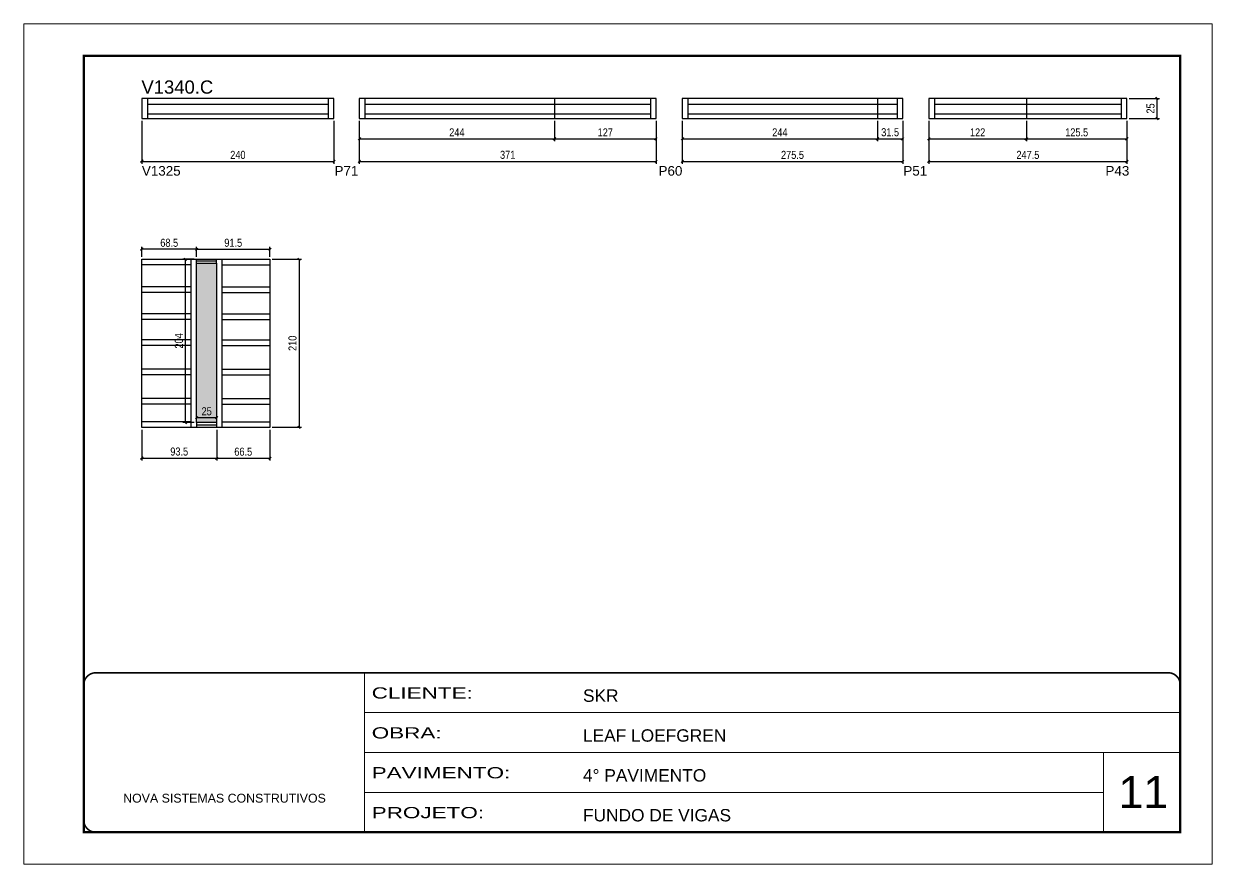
# Model space of a CAD drawing. Extents: x -4041 to 8212, y 239 to 4735.
# Drawn here: x 5142 to 6627, y 1388 to 2438 of the extents above; entities that cross this region are included whole.
import ezdxf

# ---------------------------------------------------------------- set-up
doc = ezdxf.new("R2010")
doc.units = 0
doc.linetypes.add('CONTINUO', pattern=[0])
doc.linetypes.add('DASHED', pattern=[0.75, 0.5, -0.25])
for name, color, linetype in [('5', 5, 'Continuous'), ('COTA', 241, 'Continuous'), ('NOMENCLATURA', 7, 'Continuous'), ('Painéis', 200, 'Continuous'), ('SARR_2.2x7', 40, 'Continuous'), ('SARR_EDITAR', 141, 'Continuous')]:
    doc.layers.add(name, color=color, linetype=linetype)
for name, color, linetype, lineweight in [('CARIMBO', 255, 'Continuous', 9), ('Folhas', 255, 'Continuous', 9), ('SARRAFO DE PRESSAO', 251, 'DASHED', 9)]:
    doc.layers.add(name, color=color, linetype=linetype, lineweight=lineweight)
doc.styles.add('ARIAL', font='arial.ttf')
doc.styles.add('COTA TECNICA', font='techl___.ttf', dxfattribs={"height": 10})
doc.styles.add('COTA TECNICA-50', font='techl___.ttf', dxfattribs={"height": 10})
doc.styles.get("Standard").update_dxf_attribs({"font": 'arial.ttf'})
doc.styles.add('Tecnologia', font='')
doc.styles.get('Tecnologia').set_extended_font_data('Forgotten Futurist')
doc.dimstyles.new('COTA PAINEL-50', dxfattribs={"dimtxt": 10, "dimasz": 3, "dimexe": 3, "dimexo": 3, "dimgap": 3, "dimtad": 1, "dimdec": 1, "dimzin": 12, "dimdsep": 46, "dimtxsty": 'COTA TECNICA-50', "dimblk1": 'OBLIQUE', "dimblk2": 'OBLIQUE', "dimsah": 1, "dimcen": 0.9, "dimclrd": 4, "dimclre": 4, "dimclrt": 240, "dimadec": 1, "dimazin": 3, "dimtfac": 1, "dimtdec": 1, "dimtmove": 0, "dimatfit": 3, "dimfxl": 1, "dimtolj": 1, "dimtzin": 12, "dimarcsym": 0})
doc.dimstyles.new('PAINEL', dxfattribs={"dimtxt": 10, "dimasz": 3, "dimexe": 3, "dimexo": 3, "dimgap": 3, "dimtad": 1, "dimdec": 1, "dimzin": 12, "dimdsep": 46, "dimtxsty": 'COTA TECNICA', "dimblk1": 'OBLIQUE', "dimblk2": 'OBLIQUE', "dimsah": 1, "dimcen": 0.9, "dimclrd": 4, "dimclre": 4, "dimclrt": 240, "dimadec": 1, "dimazin": 3, "dimtfac": 1, "dimtdec": 1, "dimtmove": 0, "dimatfit": 3, "dimfxl": 1, "dimtolj": 1, "dimtzin": 12, "dimarcsym": 0})

# ---------------------------------------------------------------- blocks, each defined once
blk = doc.blocks.new('9999999999')
at = {"color": 30, "linetype": 'CONTINUO'}
for p, q in [((98564.6, 34230.2), (98564.6, 34429.4)), ((98564.6, 34379.6), (99584, 34379.6)), ((98564.6, 34329.8), (99488, 34329.8)), ((99584, 34329.8), (99488, 34329.8)), ((99488, 34329.8), (99488, 34230.2)), ((98564.6, 34280), (99488, 34280))]:
    blk.add_line(p, q, dxfattribs=at)
at = {"color": 30, "linetype": 'CONTINUO', "const_width": 2}
blk.add_lwpolyline([(99584, 34230.2), (99584, 34414.4, 0.414214), (99569, 34429.4), (98229, 34429.4, 0.414214), (98214, 34414.4), (98214, 34245.2, 0.414214), (98229, 34230.2), (99584, 34230.2)], format="xyb", dxfattribs=at)
at = {"layer": 'Folhas'}
blk.add_lwpolyline([(98139, 34190.2), (99624, 34190.2), (99624, 35240.2), (98139, 35240.2)], close=True, dxfattribs=at)
at = {"layer": 'Folhas', "color": 30, "const_width": 3}
blk.add_lwpolyline([(98214, 34230.2), (99584, 34230.2), (99584, 35200.2), (98214, 35200.2)], close=True, dxfattribs=at)
at = {"color": 7, "linetype": 'Continuous', "ltscale": 5, "style": 'ARIAL'}
for s, height, p in [('SKR', 15.48, (98837.7, 34393.1)), ('LEAF LOEFGREN', 15.483, (98837.7, 34343.3)), ('4° PAVIMENTO', 15.483, (98837.7, 34293.5)), ('NOVA SISTEMAS CONSTRUTIVOS', 11.059, (98263.2, 34267.2)), ('FUNDO DE VIGAS', 15.483, (98837.7, 34243.7))]:
    blk.add_text(s, height=height, dxfattribs=at).set_placement(p)
at = {"layer": 'Folhas', "color": 7, "style": 'Tecnologia', "width": 1.5}
for s, p in [('CLIENTE:', (98573.7, 34397.2)), ('OBRA:', (98573.7, 34347.3)), ('PAVIMENTO:', (98573.7, 34297.5)), ('PROJETO:', (98573.7, 34247.7))]:
    blk.add_text(s, height=14, dxfattribs=at).set_placement(p)
blk = doc.blocks.new('_Oblique')
at = {"color": 0, "linetype": 'ByBlock', "lineweight": -2}
blk.add_line((-0.5, -0.5), (0.5, 0.5), dxfattribs=at)
blk = doc.blocks.new('*D363')
at = {"layer": 'COTA', "color": 4, "linetype": 'ByBlock', "lineweight": -2, "transparency": 16777216}
for p, q in [((5289.8, 2316.7), (5289.8, 2263.1)), ((5529.8, 2316.7), (5529.8, 2263.1)), ((5289.8, 2266.1), (5529.8, 2266.1))]:
    blk.add_line(p, q, dxfattribs=at)
at = {"layer": 'Defpoints', "color": 0, "linetype": 'ByBlock', "transparency": 16777216}
for p in [(5289.8, 2319.7), (5529.8, 2319.7), (5529.8, 2266.1)]:
    blk.add_point(p, dxfattribs=at)
at = {"layer": 'COTA', "color": 4, "linetype": 'ByBlock', "lineweight": -2, "transparency": 16777216, "xscale": 3, "yscale": 3, "zscale": 3, "rotation": 180}
blk.add_blockref('_Oblique', (5289.8, 2266.1), dxfattribs=at)
at = {"layer": 'COTA', "color": 4, "linetype": 'ByBlock', "lineweight": -2, "transparency": 16777216, "xscale": 3, "yscale": 3, "zscale": 3}
blk.add_blockref('_Oblique', (5529.8, 2266.1), dxfattribs=at)
at = {"layer": 'COTA', "color": 240, "linetype": 'ByBlock', "transparency": 16777216, "insert": (5409.8, 2274.2), "char_height": 10, "attachment_point": 5, "style": 'COTA TECNICA-50'}
blk.add_mtext('\\A1;240', dxfattribs=at)
blk = doc.blocks.new('*D364')
at = {"layer": 'COTA', "color": 4, "linetype": 'ByBlock', "lineweight": -2, "transparency": 16777216}
for p, q in [((5561.4, 2316.7), (5561.4, 2263.1)), ((5932.4, 2316.7), (5932.4, 2263.1)), ((5561.4, 2266.1), (5932.4, 2266.1))]:
    blk.add_line(p, q, dxfattribs=at)
at = {"layer": 'Defpoints', "color": 0, "linetype": 'ByBlock', "transparency": 16777216}
for p in [(5561.4, 2319.7), (5932.4, 2319.7), (5932.4, 2266.1)]:
    blk.add_point(p, dxfattribs=at)
at = {"layer": 'COTA', "color": 4, "linetype": 'ByBlock', "lineweight": -2, "transparency": 16777216, "xscale": 3, "yscale": 3, "zscale": 3, "rotation": 180}
blk.add_blockref('_Oblique', (5561.4, 2266.1), dxfattribs=at)
at = {"layer": 'COTA', "color": 4, "linetype": 'ByBlock', "lineweight": -2, "transparency": 16777216, "xscale": 3, "yscale": 3, "zscale": 3}
blk.add_blockref('_Oblique', (5932.4, 2266.1), dxfattribs=at)
at = {"layer": 'COTA', "color": 240, "linetype": 'ByBlock', "transparency": 16777216, "insert": (5746.9, 2274.3), "char_height": 10, "attachment_point": 5, "style": 'COTA TECNICA-50'}
blk.add_mtext('\\A1;371', dxfattribs=at)
blk = doc.blocks.new('*D366')
at = {"layer": 'COTA', "color": 4, "lineweight": -2, "transparency": 16777216}
for p, q in [((5561.4, 2316.7), (5561.4, 2291.3)), ((5805.4, 2316.7), (5805.4, 2291.3)), ((5561.4, 2294.3), (5805.4, 2294.3))]:
    blk.add_line(p, q, dxfattribs=at)
at = {"layer": 'Defpoints', "color": 0, "transparency": 16777216}
for p in [(5561.4, 2319.7), (5805.4, 2319.7), (5805.4, 2294.3)]:
    blk.add_point(p, dxfattribs=at)
at = {"layer": 'COTA', "color": 4, "lineweight": -2, "transparency": 16777216, "xscale": 3, "yscale": 3, "zscale": 3, "rotation": 180}
blk.add_blockref('_Oblique', (5561.4, 2294.3), dxfattribs=at)
at = {"layer": 'COTA', "color": 4, "lineweight": -2, "transparency": 16777216, "xscale": 3, "yscale": 3, "zscale": 3}
blk.add_blockref('_Oblique', (5805.4, 2294.3), dxfattribs=at)
at = {"layer": 'COTA', "color": 240, "transparency": 16777216, "insert": (5683.4, 2302.4), "char_height": 10, "attachment_point": 5, "style": 'COTA TECNICA'}
blk.add_mtext('\\A1;244', dxfattribs=at)
blk = doc.blocks.new('*D367')
at = {"layer": 'COTA', "color": 4, "lineweight": -2, "transparency": 16777216}
for p, q in [((5805.4, 2316.7), (5805.4, 2291.3)), ((5932.4, 2316.7), (5932.4, 2291.3)), ((5805.4, 2294.3), (5932.4, 2294.3))]:
    blk.add_line(p, q, dxfattribs=at)
at = {"layer": 'Defpoints', "color": 0, "transparency": 16777216}
for p in [(5805.4, 2319.7), (5932.4, 2319.7), (5932.4, 2294.3)]:
    blk.add_point(p, dxfattribs=at)
at = {"layer": 'COTA', "color": 4, "lineweight": -2, "transparency": 16777216, "xscale": 3, "yscale": 3, "zscale": 3, "rotation": 180}
blk.add_blockref('_Oblique', (5805.4, 2294.3), dxfattribs=at)
at = {"layer": 'COTA', "color": 4, "lineweight": -2, "transparency": 16777216, "xscale": 3, "yscale": 3, "zscale": 3}
blk.add_blockref('_Oblique', (5932.4, 2294.3), dxfattribs=at)
at = {"layer": 'COTA', "color": 240, "transparency": 16777216, "insert": (5868.9, 2302.4), "char_height": 10, "attachment_point": 5, "style": 'COTA TECNICA'}
blk.add_mtext('\\A1;127', dxfattribs=at)
blk = doc.blocks.new('*D368')
at = {"layer": 'COTA', "color": 4, "linetype": 'ByBlock', "lineweight": -2, "transparency": 16777216}
for p, q in [((5965, 2316.7), (5965, 2263.1)), ((6240.5, 2316.7), (6240.5, 2263.1)), ((5965, 2266.1), (6240.5, 2266.1))]:
    blk.add_line(p, q, dxfattribs=at)
at = {"layer": 'Defpoints', "color": 0, "linetype": 'ByBlock', "transparency": 16777216}
for p in [(5965, 2319.7), (6240.5, 2319.7), (6240.5, 2266.1)]:
    blk.add_point(p, dxfattribs=at)
at = {"layer": 'COTA', "color": 4, "linetype": 'ByBlock', "lineweight": -2, "transparency": 16777216, "xscale": 3, "yscale": 3, "zscale": 3, "rotation": 180}
blk.add_blockref('_Oblique', (5965, 2266.1), dxfattribs=at)
at = {"layer": 'COTA', "color": 4, "linetype": 'ByBlock', "lineweight": -2, "transparency": 16777216, "xscale": 3, "yscale": 3, "zscale": 3}
blk.add_blockref('_Oblique', (6240.5, 2266.1), dxfattribs=at)
at = {"layer": 'COTA', "color": 240, "linetype": 'ByBlock', "transparency": 16777216, "insert": (6102.8, 2274.2), "char_height": 10, "attachment_point": 5, "style": 'COTA TECNICA-50'}
blk.add_mtext('\\A1;275.5', dxfattribs=at)
blk = doc.blocks.new('*D369')
at = {"layer": 'COTA', "color": 4, "lineweight": -2, "transparency": 16777216}
for p, q in [((5965, 2316.7), (5965, 2291.3)), ((6209, 2316.7), (6209, 2291.3)), ((5965, 2294.3), (6209, 2294.3))]:
    blk.add_line(p, q, dxfattribs=at)
at = {"layer": 'Defpoints', "color": 0, "transparency": 16777216}
for p in [(5965, 2319.7), (6209, 2319.7), (6209, 2294.3)]:
    blk.add_point(p, dxfattribs=at)
at = {"layer": 'COTA', "color": 4, "lineweight": -2, "transparency": 16777216, "xscale": 3, "yscale": 3, "zscale": 3, "rotation": 180}
blk.add_blockref('_Oblique', (5965, 2294.3), dxfattribs=at)
at = {"layer": 'COTA', "color": 4, "lineweight": -2, "transparency": 16777216, "xscale": 3, "yscale": 3, "zscale": 3}
blk.add_blockref('_Oblique', (6209, 2294.3), dxfattribs=at)
at = {"layer": 'COTA', "color": 240, "transparency": 16777216, "insert": (6087, 2302.4), "char_height": 10, "attachment_point": 5, "style": 'COTA TECNICA'}
blk.add_mtext('\\A1;244', dxfattribs=at)
blk = doc.blocks.new('*D370')
at = {"layer": 'COTA', "color": 4, "lineweight": -2, "transparency": 16777216}
for p, q in [((6209, 2316.7), (6209, 2291.3)), ((6240.5, 2316.7), (6240.5, 2291.3)), ((6209, 2294.3), (6240.5, 2294.3))]:
    blk.add_line(p, q, dxfattribs=at)
at = {"layer": 'Defpoints', "color": 0, "transparency": 16777216}
for p in [(6209, 2319.7), (6240.5, 2319.7), (6240.5, 2294.3)]:
    blk.add_point(p, dxfattribs=at)
at = {"layer": 'COTA', "color": 4, "lineweight": -2, "transparency": 16777216, "xscale": 3, "yscale": 3, "zscale": 3, "rotation": 180}
blk.add_blockref('_Oblique', (6209, 2294.3), dxfattribs=at)
at = {"layer": 'COTA', "color": 4, "lineweight": -2, "transparency": 16777216, "xscale": 3, "yscale": 3, "zscale": 3}
blk.add_blockref('_Oblique', (6240.5, 2294.3), dxfattribs=at)
at = {"layer": 'COTA', "color": 240, "transparency": 16777216, "insert": (6224.8, 2302.5), "char_height": 10, "attachment_point": 5, "style": 'COTA TECNICA'}
blk.add_mtext('\\A1;31.5', dxfattribs=at)
blk = doc.blocks.new('*D371')
at = {"layer": 'COTA', "color": 4, "linetype": 'ByBlock', "lineweight": -2, "transparency": 16777216}
for p, q in [((6273.1, 2316.7), (6273.1, 2263.1)), ((6520.6, 2316.7), (6520.6, 2263.1)), ((6273.1, 2266.1), (6520.6, 2266.1))]:
    blk.add_line(p, q, dxfattribs=at)
at = {"layer": 'Defpoints', "color": 0, "linetype": 'ByBlock', "transparency": 16777216}
for p in [(6273.1, 2319.7), (6520.6, 2319.7), (6520.6, 2266.1)]:
    blk.add_point(p, dxfattribs=at)
at = {"layer": 'COTA', "color": 4, "linetype": 'ByBlock', "lineweight": -2, "transparency": 16777216, "xscale": 3, "yscale": 3, "zscale": 3, "rotation": 180}
blk.add_blockref('_Oblique', (6273.1, 2266.1), dxfattribs=at)
at = {"layer": 'COTA', "color": 4, "linetype": 'ByBlock', "lineweight": -2, "transparency": 16777216, "xscale": 3, "yscale": 3, "zscale": 3}
blk.add_blockref('_Oblique', (6520.6, 2266.1), dxfattribs=at)
at = {"layer": 'COTA', "color": 240, "linetype": 'ByBlock', "transparency": 16777216, "insert": (6396.9, 2274.2), "char_height": 10, "attachment_point": 5, "style": 'COTA TECNICA-50'}
blk.add_mtext('\\A1;247.5', dxfattribs=at)
blk = doc.blocks.new('*D372')
at = {"layer": 'COTA', "color": 4, "lineweight": -2, "transparency": 16777216}
for p, q in [((6273.1, 2316.7), (6273.1, 2291.3)), ((6395.1, 2316.7), (6395.1, 2291.3)), ((6273.1, 2294.3), (6395.1, 2294.3))]:
    blk.add_line(p, q, dxfattribs=at)
at = {"layer": 'Defpoints', "color": 0, "transparency": 16777216}
for p in [(6273.1, 2319.7), (6395.1, 2319.7), (6395.1, 2294.3)]:
    blk.add_point(p, dxfattribs=at)
at = {"layer": 'COTA', "color": 4, "lineweight": -2, "transparency": 16777216, "xscale": 3, "yscale": 3, "zscale": 3, "rotation": 180}
blk.add_blockref('_Oblique', (6273.1, 2294.3), dxfattribs=at)
at = {"layer": 'COTA', "color": 4, "lineweight": -2, "transparency": 16777216, "xscale": 3, "yscale": 3, "zscale": 3}
blk.add_blockref('_Oblique', (6395.1, 2294.3), dxfattribs=at)
at = {"layer": 'COTA', "color": 240, "transparency": 16777216, "insert": (6334.1, 2302.4), "char_height": 10, "attachment_point": 5, "style": 'COTA TECNICA'}
blk.add_mtext('\\A1;122', dxfattribs=at)
blk = doc.blocks.new('*D373')
at = {"layer": 'COTA', "color": 4, "lineweight": -2, "transparency": 16777216}
for p, q in [((6395.1, 2316.7), (6395.1, 2291.3)), ((6520.6, 2316.7), (6520.6, 2291.3)), ((6395.1, 2294.3), (6520.6, 2294.3))]:
    blk.add_line(p, q, dxfattribs=at)
at = {"layer": 'Defpoints', "color": 0, "transparency": 16777216}
for p in [(6395.1, 2319.7), (6520.6, 2319.7), (6520.6, 2294.3)]:
    blk.add_point(p, dxfattribs=at)
at = {"layer": 'COTA', "color": 4, "lineweight": -2, "transparency": 16777216, "xscale": 3, "yscale": 3, "zscale": 3, "rotation": 180}
blk.add_blockref('_Oblique', (6395.1, 2294.3), dxfattribs=at)
at = {"layer": 'COTA', "color": 4, "lineweight": -2, "transparency": 16777216, "xscale": 3, "yscale": 3, "zscale": 3}
blk.add_blockref('_Oblique', (6520.6, 2294.3), dxfattribs=at)
at = {"layer": 'COTA', "color": 240, "transparency": 16777216, "insert": (6457.9, 2302.4), "char_height": 10, "attachment_point": 5, "style": 'COTA TECNICA'}
blk.add_mtext('\\A1;125.5', dxfattribs=at)
blk = doc.blocks.new('*D374')
at = {"layer": 'COTA', "color": 4, "lineweight": -2, "transparency": 16777216}
for p, q in [((6523.6, 2344.7), (6561.3, 2344.7)), ((6558.3, 2319.7), (6558.3, 2344.7)), ((6523.6, 2319.7), (6561.3, 2319.7))]:
    blk.add_line(p, q, dxfattribs=at)
at = {"layer": 'Defpoints', "color": 0, "transparency": 16777216}
for p in [(6520.6, 2344.7), (6558.3, 2344.7), (6520.6, 2319.7)]:
    blk.add_point(p, dxfattribs=at)
at = {"layer": 'COTA', "color": 4, "lineweight": -2, "transparency": 16777216, "xscale": 3, "yscale": 3, "zscale": 3}
for p, rotation in [((6558.3, 2344.7), 90), ((6558.3, 2319.7), 270)]:
    blk.add_blockref('_Oblique', p, dxfattribs=dict(at, rotation=rotation))
at = {"layer": 'COTA', "color": 240, "transparency": 16777216, "insert": (6550.2, 2332.2), "char_height": 10, "attachment_point": 5, "rotation": 90, "style": 'COTA TECNICA'}
blk.add_mtext('\\A1;25', dxfattribs=at)
blk = doc.blocks.new('*D377')
at = {"layer": 'COTA', "color": 4, "lineweight": -2, "transparency": 16777216}
for p, q in [((5358.3, 2146.9), (5358.3, 2159.3)), ((5358.3, 2156.3), (5449.8, 2156.3)), ((5449.8, 2146.9), (5449.8, 2159.3))]:
    blk.add_line(p, q, dxfattribs=at)
at = {"layer": 'Defpoints', "color": 0, "transparency": 16777216}
for p in [(5449.8, 2156.3), (5358.3, 2143.9), (5449.8, 2143.9)]:
    blk.add_point(p, dxfattribs=at)
at = {"layer": 'COTA', "color": 4, "lineweight": -2, "transparency": 16777216, "xscale": 3, "yscale": 3, "zscale": 3, "rotation": 180}
blk.add_blockref('_Oblique', (5358.3, 2156.3), dxfattribs=at)
at = {"layer": 'COTA', "color": 4, "lineweight": -2, "transparency": 16777216, "xscale": 3, "yscale": 3, "zscale": 3}
blk.add_blockref('_Oblique', (5449.8, 2156.3), dxfattribs=at)
at = {"layer": 'COTA', "color": 240, "transparency": 16777216, "insert": (5404, 2164.4), "char_height": 10, "attachment_point": 5, "style": 'COTA TECNICA'}
blk.add_mtext('\\A1;91.5', dxfattribs=at)
blk = doc.blocks.new('*D378')
at = {"layer": 'COTA', "color": 4, "lineweight": -2, "transparency": 16777216}
for p, q in [((5289.8, 2146.9), (5289.8, 2159.3)), ((5358.3, 2156.3), (5289.8, 2156.3)), ((5358.3, 2146.9), (5358.3, 2159.3))]:
    blk.add_line(p, q, dxfattribs=at)
at = {"layer": 'Defpoints', "color": 0, "transparency": 16777216}
for p in [(5289.8, 2156.3), (5289.8, 2143.9), (5358.3, 2143.9)]:
    blk.add_point(p, dxfattribs=at)
at = {"layer": 'COTA', "color": 4, "lineweight": -2, "transparency": 16777216, "xscale": 3, "yscale": 3, "zscale": 3, "rotation": 180}
blk.add_blockref('_Oblique', (5289.8, 2156.3), dxfattribs=at)
at = {"layer": 'COTA', "color": 4, "lineweight": -2, "transparency": 16777216, "xscale": 3, "yscale": 3, "zscale": 3}
blk.add_blockref('_Oblique', (5358.3, 2156.3), dxfattribs=at)
at = {"layer": 'COTA', "color": 240, "transparency": 16777216, "insert": (5324, 2164.4), "char_height": 10, "attachment_point": 5, "style": 'COTA TECNICA'}
blk.add_mtext('\\A1;68.5', dxfattribs=at)
blk = doc.blocks.new('*D379')
at = {"layer": 'COTA', "color": 4, "lineweight": -2, "transparency": 16777216}
for p, q in [((5452.8, 2143.9), (5489.2, 2143.9)), ((5486.2, 2143.9), (5486.2, 1933.9)), ((5452.8, 1933.9), (5489.2, 1933.9))]:
    blk.add_line(p, q, dxfattribs=at)
at = {"layer": 'Defpoints', "color": 0, "transparency": 16777216}
for p in [(5449.8, 2143.9), (5449.8, 1933.9), (5486.2, 1933.9)]:
    blk.add_point(p, dxfattribs=at)
at = {"layer": 'COTA', "color": 4, "lineweight": -2, "transparency": 16777216, "xscale": 3, "yscale": 3, "zscale": 3}
for p, rotation in [((5486.2, 2143.9), 90), ((5486.2, 1933.9), 270)]:
    blk.add_blockref('_Oblique', p, dxfattribs=dict(at, rotation=rotation))
at = {"layer": 'COTA', "color": 240, "transparency": 16777216, "insert": (5478.1, 2038.9), "char_height": 10, "attachment_point": 5, "rotation": 90, "style": 'COTA TECNICA'}
blk.add_mtext('\\A1;210', dxfattribs=at)
blk = doc.blocks.new('*D380')
at = {"layer": 'COTA', "color": 4, "lineweight": -2, "transparency": 16777216}
for p, q in [((5289.8, 1930.9), (5289.8, 1892.3)), ((5383.3, 1930.9), (5383.3, 1892.3)), ((5289.8, 1895.3), (5383.3, 1895.3))]:
    blk.add_line(p, q, dxfattribs=at)
at = {"layer": 'Defpoints', "color": 0, "transparency": 16777216}
for p in [(5289.8, 1933.9), (5383.3, 1933.9), (5383.3, 1895.3)]:
    blk.add_point(p, dxfattribs=at)
at = {"layer": 'COTA', "color": 4, "lineweight": -2, "transparency": 16777216, "xscale": 3, "yscale": 3, "zscale": 3, "rotation": 180}
blk.add_blockref('_Oblique', (5289.8, 1895.3), dxfattribs=at)
at = {"layer": 'COTA', "color": 4, "lineweight": -2, "transparency": 16777216, "xscale": 3, "yscale": 3, "zscale": 3}
blk.add_blockref('_Oblique', (5383.3, 1895.3), dxfattribs=at)
at = {"layer": 'COTA', "color": 240, "transparency": 16777216, "insert": (5336.5, 1903.6), "char_height": 10, "attachment_point": 5, "style": 'COTA TECNICA'}
blk.add_mtext('\\A1;93.5', dxfattribs=at)
blk = doc.blocks.new('*D381')
at = {"layer": 'COTA', "color": 4, "lineweight": -2, "transparency": 16777216}
for p, q in [((5383.3, 1930.9), (5383.3, 1892.3)), ((5449.8, 1930.9), (5449.8, 1892.3)), ((5383.3, 1895.3), (5449.8, 1895.3))]:
    blk.add_line(p, q, dxfattribs=at)
at = {"layer": 'Defpoints', "color": 0, "transparency": 16777216}
for p in [(5383.3, 1933.9), (5449.8, 1933.9), (5449.8, 1895.3)]:
    blk.add_point(p, dxfattribs=at)
at = {"layer": 'COTA', "color": 4, "lineweight": -2, "transparency": 16777216, "xscale": 3, "yscale": 3, "zscale": 3, "rotation": 180}
blk.add_blockref('_Oblique', (5383.3, 1895.3), dxfattribs=at)
at = {"layer": 'COTA', "color": 4, "lineweight": -2, "transparency": 16777216, "xscale": 3, "yscale": 3, "zscale": 3}
blk.add_blockref('_Oblique', (5449.8, 1895.3), dxfattribs=at)
at = {"layer": 'COTA', "color": 240, "transparency": 16777216, "insert": (5416.5, 1903.4), "char_height": 10, "attachment_point": 5, "style": 'COTA TECNICA'}
blk.add_mtext('\\A1;66.5', dxfattribs=at)
blk = doc.blocks.new('*D382')
at = {"layer": 'COTA', "color": 4, "lineweight": -2, "transparency": 16777216}
for p, q in [((5355.3, 2143.9), (5341.2, 2143.9)), ((5344.2, 1939.9), (5344.2, 2143.9)), ((5355.3, 1939.9), (5341.2, 1939.9))]:
    blk.add_line(p, q, dxfattribs=at)
at = {"layer": 'Defpoints', "color": 0, "transparency": 16777216}
for p in [(5344.2, 2143.9), (5358.3, 2143.9), (5358.3, 1939.9)]:
    blk.add_point(p, dxfattribs=at)
at = {"layer": 'COTA', "color": 4, "lineweight": -2, "transparency": 16777216, "xscale": 3, "yscale": 3, "zscale": 3}
for p, rotation in [((5344.2, 2143.9), 90), ((5344.2, 1939.9), 270)]:
    blk.add_blockref('_Oblique', p, dxfattribs=dict(at, rotation=rotation))
at = {"layer": 'COTA', "color": 240, "transparency": 16777216, "insert": (5336.1, 2041.9), "char_height": 10, "attachment_point": 5, "rotation": 90, "style": 'COTA TECNICA'}
blk.add_mtext('\\A1;204', dxfattribs=at)
blk = doc.blocks.new('*D383')
at = {"layer": 'COTA', "color": 4, "lineweight": -2, "transparency": 16777216}
for p, q in [((5358.3, 1942.9), (5358.3, 1948.8)), ((5383.3, 1945.8), (5358.3, 1945.8)), ((5383.3, 1942.9), (5383.3, 1948.8))]:
    blk.add_line(p, q, dxfattribs=at)
at = {"layer": 'Defpoints', "color": 0, "transparency": 16777216}
for p in [(5358.3, 1945.8), (5358.3, 1939.9), (5383.3, 1939.9)]:
    blk.add_point(p, dxfattribs=at)
at = {"layer": 'COTA', "color": 4, "lineweight": -2, "transparency": 16777216, "xscale": 3, "yscale": 3, "zscale": 3, "rotation": 180}
blk.add_blockref('_Oblique', (5358.3, 1945.8), dxfattribs=at)
at = {"layer": 'COTA', "color": 4, "lineweight": -2, "transparency": 16777216, "xscale": 3, "yscale": 3, "zscale": 3}
blk.add_blockref('_Oblique', (5383.3, 1945.8), dxfattribs=at)
at = {"layer": 'COTA', "color": 240, "transparency": 16777216, "insert": (5370.8, 1953.9), "char_height": 10, "attachment_point": 5, "style": 'COTA TECNICA'}
blk.add_mtext('\\A1;25', dxfattribs=at)

msp = doc.modelspace()

# ---------------------------------------------------------------- hatches: boundary and pattern name
at = {"layer": 'COTA'}
h = msp.add_hatch(dxfattribs=at)
h.set_pattern_fill('AR-CONC', color=256, scale=0.03)
h.paths.add_polyline_path([(5383.26, 2138.88), (5358.26, 2138.88), (5358.26, 1939.88), (5383.26, 1939.88)])

# ---------------------------------------------------------------- linework, layer by layer
for p, q in [((5383.26, 2138.88), (5383.26, 2143.88)), ((5358.26, 1939.88), (5358.26, 1933.88))]:
    msp.add_line(p, q, dxfattribs=at)
at = {"layer": 'Painéis', "linetype": 'ByBlock'}
for p, q in [((5561.43, 2344.69), (5561.43, 2319.69)), ((5932.43, 2344.69), (5561.43, 2344.69)), ((5805.43, 2344.69), (5805.43, 2319.69)), ((5932.43, 2319.69), (5932.43, 2344.69)), ((5965.04, 2344.69), (5965.04, 2319.69)), ((6240.54, 2344.69), (5965.04, 2344.69)), ((6209.04, 2344.69), (6209.04, 2319.69)), ((6240.54, 2319.69), (6240.54, 2344.69)), ((6273.14, 2344.69), (6273.14, 2319.69)), ((6520.64, 2344.69), (6273.14, 2344.69)), ((6395.14, 2344.69), (6395.14, 2319.69)), ((6520.64, 2319.69), (6520.64, 2344.69)), ((5561.43, 2319.69), (5932.43, 2319.69)), ((5965.04, 2319.69), (6240.54, 2319.69)), ((6273.14, 2319.69), (6520.64, 2319.69)), ((5358.26, 2138.88), (5358.26, 2143.88)), ((5358.26, 2138.88), (5383.26, 2138.88)), ((5358.26, 1939.88), (5358.26, 2138.88)), ((5383.26, 2138.88), (5383.26, 1939.88)), ((5358.26, 2131.88), (5358.26, 2136.88)), ((5383.26, 1939.88), (5358.26, 1939.88)), ((5383.26, 1939.88), (5383.26, 1933.88))]:
    msp.add_line(p, q, dxfattribs=at)
for points in [[(5289.76, 2344.69), (5289.76, 2319.69), (5529.76, 2319.69), (5529.76, 2344.69)], [(5289.76, 2143.88), (5449.76, 2143.88), (5449.76, 1933.88), (5289.76, 1933.88)]]:
    msp.add_lwpolyline(points, close=True, dxfattribs=at)
at = {"layer": 'SARR_2.2x7', "linetype": 'Continuous'}
for p, q in [((5296.76, 2344.69), (5296.76, 2319.69)), ((5296.76, 2337.69), (5522.76, 2337.69)), ((5522.76, 2344.69), (5522.76, 2319.69)), ((5568.43, 2344.69), (5568.43, 2319.69)), ((5568.43, 2337.69), (5805.43, 2337.69)), ((5805.43, 2337.69), (5925.43, 2337.69)), ((5925.43, 2344.69), (5925.43, 2319.69)), ((5972.04, 2344.69), (5972.04, 2319.69)), ((5972.04, 2337.69), (6233.54, 2337.69)), ((6233.54, 2344.69), (6233.54, 2319.69)), ((6280.14, 2344.69), (6280.14, 2319.69)), ((6280.14, 2337.69), (6513.64, 2337.69)), ((6513.64, 2344.69), (6513.64, 2319.69)), ((5296.76, 2325.69), (5522.76, 2325.69)), ((5568.43, 2325.69), (5805.43, 2325.69)), ((5805.43, 2325.69), (5925.43, 2325.69)), ((5972.04, 2325.69), (6233.54, 2325.69)), ((6280.14, 2325.69), (6513.64, 2325.69)), ((5351.26, 1933.88), (5351.26, 2143.88)), ((5390.26, 1933.88), (5390.26, 2143.88)), ((5351.26, 2136.88), (5289.76, 2136.88)), ((5390.26, 2136.88), (5449.76, 2136.88)), ((5351.26, 2109.35), (5289.76, 2109.35)), ((5390.26, 2109.35), (5449.76, 2109.35)), ((5351.26, 2102.35), (5289.76, 2102.35)), ((5390.26, 2102.35), (5449.76, 2102.35)), ((5351.26, 2075.51), (5289.76, 2075.51)), ((5351.26, 2068.51), (5289.76, 2068.51)), ((5390.26, 2075.51), (5449.76, 2075.51)), ((5390.26, 2068.51), (5449.76, 2068.51)), ((5351.26, 2043.15), (5289.76, 2043.15)), ((5351.26, 2036.15), (5289.76, 2036.15)), ((5390.26, 2043.15), (5449.76, 2043.15)), ((5390.26, 2036.15), (5449.76, 2036.15)), ((5351.26, 2006.58), (5289.76, 2006.58)), ((5390.26, 2006.58), (5449.76, 2006.58)), ((5351.26, 1999.58), (5289.76, 1999.58)), ((5390.26, 1999.58), (5449.76, 1999.58)), ((5351.26, 1970.02), (5289.76, 1970.02)), ((5351.26, 1963.02), (5289.76, 1963.02)), ((5390.26, 1970.02), (5449.76, 1970.02)), ((5390.26, 1963.02), (5449.76, 1963.02)), ((5351.26, 1940.88), (5289.76, 1940.88)), ((5390.26, 1940.88), (5449.76, 1940.88))]:
    msp.add_line(p, q, dxfattribs=at)
at = {"layer": 'SARR_EDITAR'}
for p, q in [((5383.26, 2141.38), (5358.26, 2141.38)), ((5358.26, 1936.88), (5383.26, 1936.88))]:
    msp.add_line(p, q, dxfattribs=at)

# ---------------------------------------------------------------- block references
at = {"layer": 'SARRAFO DE PRESSAO', "color": 6, "linetype": 'ByBlock'}
msp.add_blockref('9999999999', (-92996.71, -32802.14), dxfattribs=at)

# ---------------------------------------------------------------- texts
at = {"layer": '5', "linetype": 'Continuous'}
for s, rotation, p in [('V1325', 0.00004, (5289.84, 2248.35)), ('P71', 359.99996, (5530.56, 2248.35)), ('P60', 359.99996, (5935.4, 2248.35)), ('P51', 359.99996, (6241.34, 2248.35)), ('P43', 359.99996, (6493.87, 2248.35))]:
    msp.add_text(s, height=12, rotation=rotation, dxfattribs=at).set_placement(p)
at = {"layer": 'CARIMBO', "style": 'ARIAL'}
msp.add_text('11', height=40, dxfattribs=at).set_placement((6510.13, 1458.21))
at = {"layer": 'NOMENCLATURA', "linetype": 'Continuous'}
msp.add_text('V1340.C', height=16.5, dxfattribs=at).set_placement((5289.29, 2350.75))

# ---------------------------------------------------------------- dimensions: what is measured, and where the dimension line sits
at = {"layer": 'COTA'}
for base, p1, p2, picture, middle in [((6558.3, 2344.69), (6520.64, 2319.69), (6520.64, 2344.69), '*D374', (6550.19, 2332.19)), ((5344.25, 2143.88), (5358.26, 1939.88), (5358.26, 2143.88), '*D382', (5336.14, 2041.88)), ((5486.16, 1933.88), (5449.76, 2143.88), (5449.76, 1933.88), '*D379', (5478.06, 2038.88))]:
    dim = msp.add_linear_dim(base=base, p1=p1, p2=p2, angle=90, dimstyle='PAINEL', dxfattribs=at)
    dim.commit()
    dim.dimension.update_dxf_attribs({"geometry": picture, "text_midpoint": middle})
at = {"layer": 'COTA', "color": 1, "linetype": 'ByBlock'}
for base, p1, p2, picture, middle in [((5529.76, 2266.1), (5289.76, 2319.69), (5529.76, 2319.69), '*D363', (5409.76, 2274.2)), ((5932.43, 2266.1), (5561.43, 2319.69), (5932.43, 2319.69), '*D364', (5746.93, 2274.32)), ((6240.54, 2266.1), (5965.04, 2319.69), (6240.54, 2319.69), '*D368', (6102.79, 2274.21)), ((6520.64, 2266.1), (6273.14, 2319.69), (6520.64, 2319.69), '*D371', (6396.89, 2274.21))]:
    dim = msp.add_linear_dim(base=base, p1=p1, p2=p2, dimstyle='COTA PAINEL-50', override={"dimarcsym": 1}, dxfattribs=at)
    dim.commit()
    dim.dimension.update_dxf_attribs({"geometry": picture, "text_midpoint": middle})
at = {"layer": 'COTA'}
for base, p1, p2, picture, middle in [((5805.43, 2294.32), (5561.43, 2319.69), (5805.43, 2319.69), '*D366', (5683.43, 2302.39)), ((6209.04, 2294.32), (5965.04, 2319.69), (6209.04, 2319.69), '*D369', (6087.04, 2302.39)), ((6395.14, 2294.32), (6273.14, 2319.69), (6395.14, 2319.69), '*D372', (6334.14, 2302.37)), ((5289.76, 2156.27), (5358.26, 2143.88), (5289.76, 2143.88), '*D378', (5324.01, 2164.41)), ((5449.76, 2156.27), (5358.26, 2143.88), (5449.76, 2143.88), '*D377', (5404.01, 2164.41)), ((5358.26, 1945.76), (5383.26, 1939.88), (5358.26, 1939.88), '*D383', (5370.76, 1953.87)), ((5383.26, 1895.34), (5289.76, 1933.88), (5383.26, 1933.88), '*D380', (5336.51, 1903.59)), ((5449.76, 1895.34), (5383.26, 1933.88), (5449.76, 1933.88), '*D381', (5416.51, 1903.45))]:
    dim = msp.add_linear_dim(base=base, p1=p1, p2=p2, dimstyle='PAINEL', dxfattribs=at)
    dim.commit()
    dim.dimension.update_dxf_attribs({"geometry": picture, "text_midpoint": middle})
for base, p1, p2, picture, middle in [((5932.43, 2294.32), (5805.43, 2319.69), (5932.43, 2319.69), '*D367', (5868.93, 2302.39)), ((6240.54, 2294.32), (6209.04, 2319.69), (6240.54, 2319.69), '*D370', (6224.79, 2302.54)), ((6520.64, 2294.32), (6395.14, 2319.69), (6520.64, 2319.69), '*D373', (6457.89, 2302.43))]:
    dim = msp.add_linear_dim(base=base, p1=p1, p2=p2, dimstyle='PAINEL', override={"dimtmove": 1}, dxfattribs=at)
    dim.commit()
    dim.dimension.update_dxf_attribs({"geometry": picture, "text_midpoint": middle})

doc.saveas('drawing.dxf')
